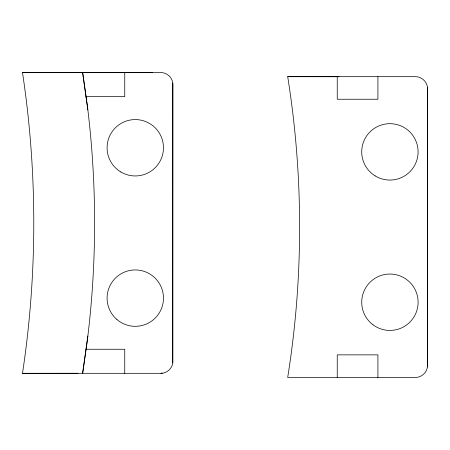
<?xml version="1.0" encoding="UTF-8"?>
<svg xmlns="http://www.w3.org/2000/svg" width="450" height="450" viewBox="0 0 450 450"><rect width="100%" height="100%" fill="white"/><g stroke="black" fill="none" stroke-linecap="round" stroke-linejoin="round"><path stroke-width="0.67" d="M172.766 362.858L172.868 84.611C173.002 78.182 167.271 72.444 160.841 72.579L22.5 72.579A1008.096 1008.096 0 0 1 22.5 373.314L160.841 373.314C166.703 373.41 172.091 368.679 172.766 362.858L172.766 83.036M427.399 366.964L427.5 88.712C427.635 82.282 421.903 76.551 415.468 76.686L287.696 76.686C303.587 176.096 303.587 278.01 287.696 377.421L415.468 377.421C421.329 377.516 426.724 372.786 427.399 366.964L427.399 87.142M87.857 336.032L82.648 373.314L87.362 340.093A951.756 951.756 0 0 0 87.362 105.801L82.648 72.579L87.857 109.862M86.141 349.256L124.751 349.256L124.751 373.314M22.5 373.314L78.041 373.275M161.004 373.213L162.411 373.213M22.5 72.579L152.567 72.675M287.696 76.686L339.013 76.725M377.916 76.686L377.916 99.242L337.241 99.242L337.241 76.686M377.916 377.421L377.916 354.864L337.241 354.864L337.241 377.421M124.751 72.579L124.751 96.638L86.141 96.638L86.141 97.206M116.871 319.489A28.192 28.192 0 0 0 162.973 303.396A28.192 28.192 0 0 0 125.983 271.513A28.192 28.192 0 0 0 116.871 319.489M120.876 172.001A28.192 28.192 0 0 0 163.468 148.112A28.192 28.192 0 0 0 121.483 123.176A28.192 28.192 0 0 0 120.876 172.001M373.044 324.827A28.192 28.192 0 0 0 417.909 305.544A28.192 28.192 0 0 0 378.776 276.334A28.192 28.192 0 0 0 373.044 324.827M375.148 175.888A28.192 28.192 0 0 0 418.089 152.64A28.192 28.192 0 0 0 376.487 127.074A28.192 28.192 0 0 0 375.148 175.888"/></g></svg>
